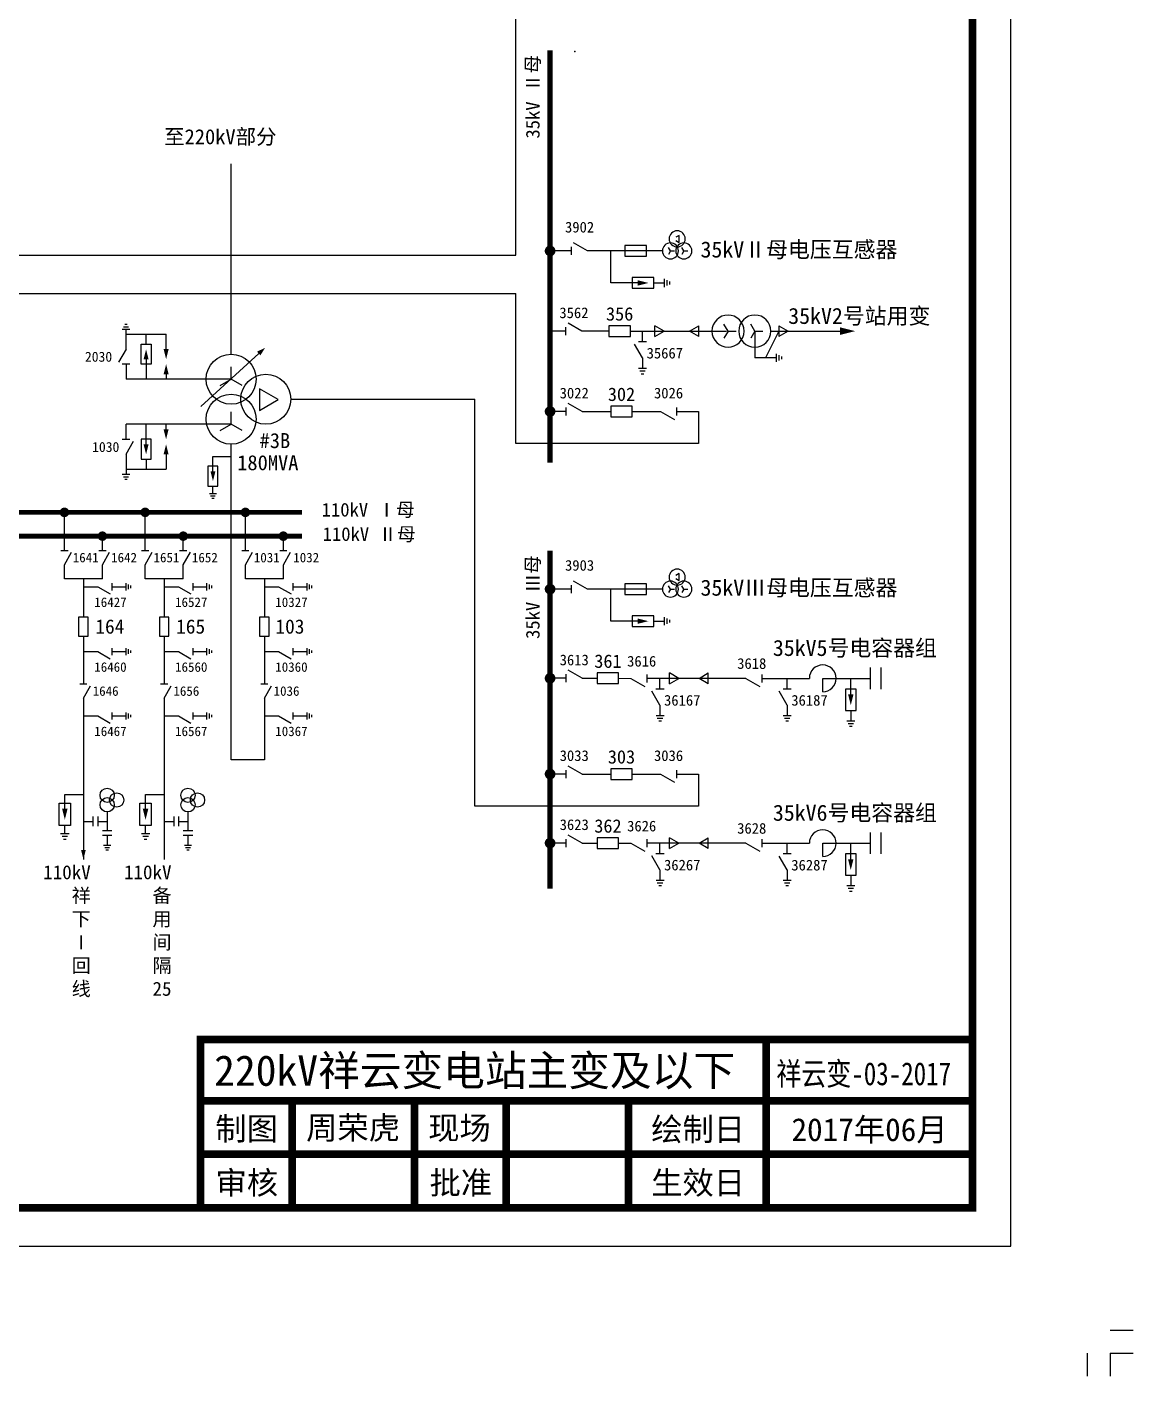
# Model space of a CAD drawing. Header units: millimetres. Extents: x -33 to 351, y -22 to 247.
# Drawn here: x 206.3 to 351, y -22 to 154.5 of the extents above; entities that cross this region are included whole.
import ezdxf
from ezdxf.enums import TextEntityAlignment as Align

# ---------------------------------------------------------------- set-up
doc = ezdxf.new("R2010")
doc.units = ezdxf.units.MM
doc.styles.get("Standard").update_dxf_attribs({"font": '', "bigfont": 'gbcbig.shx'})
doc.styles.get('Standard').set_extended_font_data('SimSun')

# ---------------------------------------------------------------- blocks, each defined once
blk = doc.blocks.new('完整图图框A4')
at = {"linetype": 'ByBlock'}
for p, q in [((348, -16), (351, -16)), ((345, -19), (345, -22)), ((348, -19), (348, -22)), ((348, -19), (351, -19))]:
    blk.add_line(p, q, dxfattribs=at)
blk.add_lwpolyline([(-5, -5), (335, -5), (335, 230), (-5, 230)], close=True, dxfattribs=at)
at = {"linetype": 'ByBlock', "const_width": 1}
blk.add_lwpolyline([(0, 0), (330, 0), (330, 225), (0, 225)], close=True, dxfattribs=at)
for points in [[(229, 0), (229, 22), (330, 22)], [(303, 0), (303, 22)], [(229, 14), (330, 14)], [(241, 0), (241, 14)], [(257, 0), (257, 14)], [(269, 0), (269, 14)], [(285, 0), (285, 14)], [(229, 7), (330, 7)]]:
    blk.add_lwpolyline(points, dxfattribs=at)
at = {"linetype": 'ByBlock'}
for s, p in [('制图', (230.94, 8.85)), ('现场', (258.78, 8.95)), ('绘制日', (287.96, 8.78)), ('审核', (230.96, 1.78)), ('批准', (258.96, 1.78)), ('生效日', (287.96, 1.78))]:
    blk.add_text(s, height=3, dxfattribs=at).set_placement(p)
at = {"linetype": 'ByBlock', "flags": 4}
blk.add_attdef('调度中心名称', text='', height=2.8, dxfattribs=at).set_placement((335, 230.76), align=Align.BOTTOM_RIGHT)
for tag, p, height in [('图纸名称', (236.85, 15.96), 4), ('编号', (306.03, 16.04), 3), ('制图', (244.3, 8.97), 3), ('现场', (272.08, 9.05), 3), ('绘制日期', (306.31, 8.73), 3), ('审核', (244.45, 1.89), 3), ('批准', (272.45, 1.89), 3), ('生效日期', (306.71, 1.73), 3)]:
    blk.add_attdef(tag, p, '', height=height, dxfattribs=at)
blk.add_attdef('页次', text='', height=3, dxfattribs=at).set_placement((327.32, -8.3), align=Align.MIDDLE_CENTER)
blk = doc.blocks.new('隔离开关')
at = {"color": 0, "linetype": 'ByBlock'}
for p, q in [((-1.5, 0), (1.1, -1.5)), ((1.5, 0.75), (1.5, -0.75))]:
    blk.add_line(p, q, dxfattribs=at)
at = {"color": 0, "linetype": 'ByBlock', "flags": 4}
blk.add_attdef('编号', text='', height=1.5, dxfattribs=at).set_placement((0.01, 2), align=Align.MIDDLE_CENTER)
blk = doc.blocks.new('断路器')
at = {"color": 0, "linetype": 'ByBlock'}
blk.add_lwpolyline([(-2, 1), (-2, -1), (2, -1), (2, 1)], close=True, dxfattribs=at)
at = {"color": 0, "linetype": 'ByBlock', "flags": 4}
blk.add_attdef('编号', text='', height=2.5, dxfattribs=at).set_placement((0, 2), align=Align.CENTER)
blk = doc.blocks.new('电容器')
at = {"color": 0, "linetype": 'ByBlock'}
for p, q in [((-1, -1), (-1, 1)), ((0, -1), (0, 1))]:
    blk.add_line(p, q, dxfattribs=at)
blk = doc.blocks.new('接地器')
at = {"color": 0, "linetype": 'ByBlock'}
for p, q in [((-1, 0.25), (-1, -0.25)), ((-0.5, 0.5), (-0.5, -0.5)), ((0, 0.75), (0, -0.75))]:
    blk.add_line(p, q, dxfattribs=at)
blk = doc.blocks.new('电压互感器')
at = {"color": 0, "linetype": 'ByBlock'}
for centre in [(0, -1.5), (-2, -2.5), (0, -3.5)]:
    blk.add_circle(centre, 1.5, dxfattribs=at)
blk = doc.blocks.new('刀闸')
at = {"color": 0, "linetype": 'ByBlock'}
for p, q in [((-1.5, 0), (1.1, -1.5)), ((1.5, 0.75), (1.5, -0.75))]:
    blk.add_line(p, q, dxfattribs=at)
at = {"color": 0, "linetype": 'ByBlock', "flags": 4}
blk.add_attdef('编号', text='', height=1.5, dxfattribs=at).set_placement((0, 1), align=Align.CENTER)
blk = doc.blocks.new('避雷器')
at = {"color": 0, "linetype": 'ByBlock'}
blk.add_line((1, 0), (2, 0), dxfattribs=at)
blk.add_lwpolyline([(-2, 1), (-2, -1), (2, -1), (2, 1)], close=True, dxfattribs=at)
blk.add_lwpolyline([(1, 0, 1, 0, 0), (-1, 0, 0, 0, 0)], format="xyseb", dxfattribs=at)
blk = doc.blocks.new('3绕组变压器2')
at = {"color": 0, "linetype": 'ByBlock', "ltscale": 0.4}
for p, q in [((0, 4), (0, 6.5)), ((-2.17, 2.75), (0, 4)), ((2.17, 2.75), (0, 4)), ((5.68, 2.1), (5.68, -2.23)), ((9.43, -0.06), (5.68, 2.1)), ((0, -5), (0, -2.5)), ((5.68, -2.23), (9.43, -0.06)), ((-2.17, -6.25), (0, -5)), ((2.17, -6.25), (0, -5))]:
    blk.add_line(p, q, dxfattribs=at)
for centre in [(0, 4), (6.93, 0), (0, -4)]:
    blk.add_circle(centre, 5, dxfattribs=at)
at = {"color": 0, "linetype": 'ByBlock', "flags": 4}
blk.add_attdef('编号', (14.86, -0.67), '', height=3, dxfattribs=at)
blk = doc.blocks.new('出线箭头')
at = {"color": 0, "linetype": 'ByBlock'}
blk.add_lwpolyline([(0, -2, 1, 0, 0), (0, 0, 0, 0, 0)], format="xyseb", dxfattribs=at)
blk = doc.blocks.new('电抗器')
at = {"color": 0, "linetype": 'ByBlock'}
for p, q in [((0, -2.5), (0, 0)), ((0, 0), (2.5, 0))]:
    blk.add_line(p, q, dxfattribs=at)
blk.add_arc((0, 0), 2.5, 270, 180, dxfattribs=at)

msp = doc.modelspace()

# ---------------------------------------------------------------- linework, layer by layer
at = {"color": 106, "linetype": 'ByBlock', "ltscale": 0.4, "extrusion": (1.22465e-16, 7.4988e-33, -1)}
for p, q in [((270.25, 124.61), (270.25, 163.28)), ((291.62, 127.2), (291.18, 126.95)), ((291.62, 126.29), (291.62, 127.2)), ((290.48, 125.17), (290.22, 125.63)), ((291.18, 126.55), (291.62, 126.29)), ((292.23, 125.17), (291.97, 125.63)), ((63.96, 124.61), (270.25, 124.61)), ((277.53, 125.17), (274.73, 125.17)), ((289.43, 125.17), (279.63, 125.17)), ((282.69, 120.98), (282.69, 125.17)), ((290.48, 125.17), (290.22, 124.72)), ((290.48, 125.17), (291.01, 125.17)), ((292.23, 125.17), (291.97, 124.72)), ((292.23, 125.17), (292.76, 125.17)), ((286.19, 120.98), (282.69, 120.98)), ((288.29, 120.98), (289.69, 120.98)), ((289.69, 120.45), (289.69, 121.5)), ((290.04, 120.63), (290.04, 121.33)), ((290.39, 120.8), (290.39, 121.15)), ((164.69, 119.6), (270.25, 119.6)), ((270.25, 99.97), (270.25, 119.6)), ((240.8, 105.77), (264.87, 105.77)), ((264.87, 52.54), (264.87, 105.77)), ((278.93, 104.17), (282.67, 104.17)), ((285.47, 104.17), (289.17, 104.17)), ((291.27, 104.17), (294.16, 104.17)), ((291.62, 82.96), (291.18, 82.71)), ((291.62, 82.05), (291.62, 82.96)), ((290.48, 80.93), (290.22, 81.38)), ((291.18, 82.3), (291.62, 82.05)), ((292.23, 80.93), (291.97, 81.38)), ((277.53, 80.93), (274.73, 80.93)), ((289.43, 80.93), (279.63, 80.93)), ((282.69, 76.74), (282.69, 80.93)), ((290.48, 80.93), (290.22, 80.48)), ((290.48, 80.93), (291.01, 80.93)), ((292.23, 80.93), (291.97, 80.48)), ((292.23, 80.93), (292.76, 80.93)), ((286.19, 76.74), (282.69, 76.74)), ((288.29, 76.74), (289.69, 76.74)), ((289.69, 76.21), (289.69, 77.26)), ((290.04, 76.39), (290.04, 77.09)), ((290.39, 76.56), (290.39, 76.91)), ((300.35, 69.26), (287.39, 69.26)), ((291.58, 69.26), (290.36, 69.96)), ((290.36, 68.56), (290.36, 69.96)), ((290.36, 68.56), (291.58, 69.26)), ((294.22, 69.26), (295.43, 69.96)), ((295.43, 68.56), (294.22, 69.26)), ((295.43, 68.56), (295.43, 69.96)), ((302.45, 69.26), (308.65, 69.26)), ((311.54, 69.26), (316.59, 69.26)), ((278.93, 56.74), (282.67, 56.74)), ((285.47, 56.74), (289.17, 56.74)), ((291.27, 56.74), (294.16, 56.74)), ((300.35, 47.7), (287.39, 47.71)), ((291.58, 47.7), (290.36, 48.4)), ((290.36, 47), (290.36, 48.4)), ((290.36, 47), (291.58, 47.7)), ((294.22, 47.7), (295.43, 48.4)), ((295.43, 47), (294.22, 47.7)), ((295.43, 47), (295.43, 48.4)), ((302.45, 47.7), (308.65, 47.7)), ((311.54, 47.7), (316.59, 47.7))]:
    msp.add_line(p, q, dxfattribs=at)
at = {"color": 0, "linetype": 'ByBlock', "ltscale": 0.4}
for p, q in [((219.25, 112.32), (219.25, 114.93)), ((219.25, 114.28), (224.49, 114.28)), ((221.87, 112.97), (221.87, 114.28)), ((224.49, 112.32), (224.49, 114.28)), ((219.25, 110.35), (219.25, 108.39)), ((221.87, 111.01), (221.87, 108.39)), ((233, 108.39), (219.25, 108.39)), ((224.49, 109.04), (224.49, 108.39)), ((233, 102.5), (219.25, 102.5)), ((219.25, 100.53), (219.25, 102.5)), ((221.87, 99.88), (221.87, 102.5)), ((224.49, 101.84), (224.49, 102.5)), ((219.25, 98.57), (219.25, 95.95)), ((221.87, 97.92), (221.87, 96.61)), ((224.49, 98.57), (224.49, 96.61)), ((219.25, 96.61), (224.49, 96.61))]:
    msp.add_line(p, q, dxfattribs=at)
at = {"color": 106, "linetype": 'ByBlock', "ltscale": 0.25, "extrusion": (1.22465e-16, 7.4988e-33, -1)}
for p, q in [((289.64, 114.67), (288.43, 115.37)), ((288.43, 113.97), (288.43, 115.37)), ((292.99, 114.67), (294.2, 115.37)), ((294.2, 113.97), (294.2, 115.37)), ((288.43, 113.97), (289.64, 114.67)), ((294.2, 113.97), (292.99, 114.67))]:
    msp.add_line(p, q, dxfattribs=at)
at = {"color": 106, "linetype": 'ByBlock', "extrusion": (1.22465e-16, 7.4988e-33, -1)}
for p, q in [((298.01, 114.68), (297.48, 115.59)), ((301.51, 114.68), (300.98, 115.59)), ((304.66, 115.38), (305.87, 114.68)), ((304.66, 115.38), (304.66, 113.98)), ((276.8, 114.67), (274.73, 114.67)), ((285.23, 114.66), (297.8, 114.68)), ((298.01, 114.68), (297.48, 113.77)), ((298.01, 114.68), (299.06, 114.68)), ((301.51, 114.68), (300.98, 113.77)), ((301.51, 114.68), (302.56, 114.68)), ((301.51, 114.68), (301.51, 111.18)), ((304.66, 114.68), (302.91, 111.18)), ((303.61, 114.68), (312.65, 114.68)), ((305.87, 114.68), (304.66, 113.98)), ((304.31, 111.18), (301.51, 111.18)), ((304.31, 111.73), (304.31, 110.68)), ((304.66, 111.53), (304.66, 110.83)), ((305.01, 111.35), (305.01, 111)), ((276.83, 104.17), (274.73, 104.17)), ((276.83, 69.27), (274.73, 69.27)), ((278.93, 69.27), (280.9, 69.27)), ((276.83, 56.74), (274.73, 56.74)), ((276.83, 47.71), (274.73, 47.71)), ((278.93, 47.71), (280.9, 47.71))]:
    msp.add_line(p, q, dxfattribs=at)
at = {"color": 106, "extrusion": (1.22465e-16, 7.4988e-33, -1)}
for p, q in [((282.43, 114.68), (278.9, 114.67)), ((294.16, 104.17), (294.16, 99.97)), ((294.16, 99.97), (270.25, 99.97)), ((283.7, 69.27), (285.29, 69.26)), ((294.16, 56.74), (294.16, 52.54)), ((294.16, 52.54), (264.87, 52.54)), ((283.7, 47.71), (285.29, 47.71))]:
    msp.add_line(p, q, dxfattribs=at)
at = {"color": 106, "linetype": 'ByBlock', "ltscale": 0.4, "extrusion": (0, 1.22465e-16, -1)}
for p, q in [((286.83, 113.27), (286.83, 114.67)), ((286.83, 111.17), (286.83, 109.77)), ((289.11, 67.86), (289.11, 69.26)), ((305.76, 67.86), (305.76, 69.26)), ((314.07, 67.16), (314.07, 69.26)), ((289.11, 65.76), (289.11, 64.36)), ((305.76, 65.76), (305.76, 64.36)), ((314.07, 65.06), (314.07, 63.66)), ((289.11, 46.31), (289.11, 47.71)), ((305.76, 46.3), (305.76, 47.7)), ((314.07, 45.6), (314.07, 47.7)), ((289.11, 44.21), (289.11, 42.81)), ((305.76, 44.2), (305.76, 42.8)), ((314.07, 43.5), (314.07, 42.1))]:
    msp.add_line(p, q, dxfattribs=at)
at = {"linetype": 'ByBlock'}
msp.add_line((229.03, 104.83), (236.61, 111.75), dxfattribs=at)
at = {"color": 106, "linetype": 'ByBlock', "extrusion": (0, 1.22465e-16, -1)}
for p, q in [((287.35, 109.77), (286.3, 109.77)), ((287.18, 109.42), (286.48, 109.42)), ((287, 109.07), (286.65, 109.07)), ((289.64, 64.36), (288.59, 64.36)), ((289.46, 64.01), (288.76, 64.01)), ((289.29, 63.66), (288.94, 63.66)), ((306.29, 64.36), (305.24, 64.36)), ((306.11, 64.01), (305.41, 64.01)), ((305.94, 63.66), (305.59, 63.66)), ((314.59, 63.66), (313.54, 63.66)), ((314.42, 63.31), (313.72, 63.31)), ((314.24, 62.96), (313.89, 62.96)), ((289.64, 42.81), (288.59, 42.81)), ((289.46, 42.46), (288.76, 42.46)), ((306.29, 42.8), (305.24, 42.8)), ((306.11, 42.45), (305.41, 42.45)), ((289.29, 42.11), (288.94, 42.11)), ((305.94, 42.1), (305.59, 42.1)), ((314.59, 42.1), (313.54, 42.1)), ((314.42, 41.75), (313.72, 41.75)), ((314.24, 41.4), (313.89, 41.4))]:
    msp.add_line(p, q, dxfattribs=at)
at = {"color": 1, "linetype": 'ByBlock', "extrusion": (0, -1.22465e-16, -1)}
for p, q in [((233, 58.59), (233, 99.88)), ((230.62, 98.26), (233, 98.26)), ((211.19, 85.99), (211.19, 90.97)), ((221.75, 85.99), (221.75, 90.97)), ((234.86, 85.99), (234.86, 90.97)), ((216.16, 85.99), (216.16, 87.86)), ((226.73, 85.99), (226.73, 87.86)), ((239.84, 85.99), (239.84, 87.86)), ((211.19, 82.26), (211.19, 84.13)), ((216.16, 82.26), (216.16, 84.13)), ((221.75, 82.26), (221.75, 84.13)), ((226.73, 82.26), (226.73, 84.13)), ((234.86, 82.26), (234.86, 84.13)), ((239.84, 82.26), (239.84, 84.13)), ((216.16, 82.26), (211.19, 82.26)), ((213.67, 82.26), (213.67, 77.29)), ((213.67, 81.23), (215.54, 81.23)), ((217.4, 81.23), (219.27, 81.23)), ((226.73, 82.26), (221.75, 82.26)), ((224.24, 82.26), (224.24, 77.29)), ((224.24, 81.23), (226.11, 81.23)), ((227.97, 81.23), (229.84, 81.23)), ((239.84, 82.26), (234.86, 82.26)), ((237.35, 82.26), (237.35, 77.29)), ((237.35, 81.23), (239.21, 81.23)), ((241.08, 81.23), (242.94, 81.23)), ((213.67, 74.8), (213.67, 68.53)), ((224.24, 74.8), (224.24, 68.53)), ((237.35, 74.8), (237.35, 68.53)), ((213.67, 72.76), (215.54, 72.76)), ((217.4, 72.76), (219.27, 72.76)), ((224.24, 72.76), (226.11, 72.76)), ((227.97, 72.76), (229.84, 72.76)), ((237.35, 72.76), (239.21, 72.76)), ((241.08, 72.76), (242.94, 72.76)), ((213.67, 66.67), (213.67, 57.39)), ((224.24, 66.67), (224.24, 57.39)), ((237.35, 66.67), (237.35, 58.59)), ((213.67, 64.34), (215.54, 64.34)), ((217.4, 64.34), (219.27, 64.34)), ((224.24, 64.34), (226.11, 64.34)), ((227.97, 64.34), (229.84, 64.34)), ((237.35, 64.34), (239.21, 64.34)), ((241.08, 64.34), (242.94, 64.34)), ((237.35, 58.59), (233, 58.59)), ((213.67, 57.39), (213.67, 45.58)), ((224.24, 57.39), (224.24, 45.58)), ((216.78, 51.79), (216.78, 49.31)), ((227.35, 51.79), (227.35, 49.31)), ((213.67, 50.55), (214.92, 50.55)), ((215.54, 50.55), (216.78, 50.55)), ((224.24, 50.55), (225.48, 50.55)), ((226.11, 50.55), (227.35, 50.55)), ((216.78, 48.68), (216.78, 47.44)), ((227.35, 48.68), (227.35, 47.44))]:
    msp.add_line(p, q, dxfattribs=at)
at = {"color": 1, "linetype": 'ByBlock'}
for p, q in [((230.62, 97), (230.62, 98.26)), ((230.62, 93.45), (230.62, 94.38)), ((211.24, 52.95), (211.24, 54.05)), ((221.8, 52.95), (221.8, 54.05)), ((211.24, 48.93), (211.24, 50.03)), ((221.8, 48.93), (221.8, 50.03))]:
    msp.add_line(p, q, dxfattribs=at)
at = {"color": 1}
for p, q in [((211.24, 54.05), (213.67, 54.05)), ((221.8, 54.05), (224.24, 54.05))]:
    msp.add_line(p, q, dxfattribs=at)
at = {"color": 106, "const_width": 0.7}
for points in [[(274.73, 151.42), (274.73, 97.47)], [(274.73, 85.98), (274.73, 41.73)]]:
    msp.add_lwpolyline(points, dxfattribs=at)
msp.add_lwpolyline([(232.99, 111.66), (233.02, 111.66), (233.02, 136.58), (233.02, 136.58)])
at = {"color": 106, "linetype": 'ByBlock', "extrusion": (1.22465e-16, 7.4988e-33, -1)}
for points, const_width in [([(-274.73, 125.52, -1), (-274.73, 124.82, -1), (-274.73, 125.52, -1)], 0.7), ([(-274.73, 114.85, -1), (-274.73, 114.5, -1), (-274.73, 114.85, -1)], 0.35), ([(-274.73, 104.52, -1), (-274.73, 103.82, -1), (-274.73, 104.52, -1)], 0.7), ([(-274.73, 104.52, -1), (-274.73, 103.82, -1), (-274.73, 104.52, -1)], 0.7), ([(-274.73, 81.28, -1), (-274.73, 80.58, -1), (-274.73, 81.28, -1)], 0.7), ([(-274.73, 69.62, -1), (-274.73, 68.92, -1), (-274.73, 69.62, -1)], 0.7), ([(-274.73, 57.09, -1), (-274.73, 56.39, -1), (-274.73, 57.09, -1)], 0.7), ([(-274.73, 48.06, -1), (-274.73, 47.36, -1), (-274.73, 48.06, -1)], 0.7)]:
    msp.add_lwpolyline(points, format="xyb", dxfattribs=dict(at, const_width=const_width))
at = {"color": 106, "linetype": 'ByBlock', "ltscale": 0.4, "extrusion": (1.22465e-16, 7.4988e-33, -1)}
for points in [[(-287.33, 124.47), (-287.33, 125.87), (-284.53, 125.87), (-284.53, 124.47)], [(-288.29, 120.28), (-288.29, 121.68), (-285.49, 121.68), (-285.49, 120.28)], [(-287.33, 80.23), (-287.33, 81.63), (-284.53, 81.63), (-284.53, 80.23)], [(-288.29, 76.04), (-288.29, 77.44), (-285.49, 77.44), (-285.49, 76.04)]]:
    msp.add_lwpolyline(points, close=True, dxfattribs=at)
for points in [[(-286.19, 120.98, 0.7, 0, 0), (-287.59, 120.98, 0, 0, 0)], [(-286.19, 76.74, 0.7, 0, 0), (-287.59, 76.74, 0, 0, 0)]]:
    msp.add_lwpolyline(points, format="xyseb", dxfattribs=at)
at = {"color": 0, "linetype": 'ByBlock'}
for points in [[(224.49, 112.32, 0.654, 0, 0), (224.49, 111.01, 0, 0, 0)], [(224.49, 109.04, 0.654, 0, 0), (224.49, 110.35, 0, 0, 0)], [(224.49, 101.84, 0.654, 0, 0), (224.49, 100.53, 0, 0, 0)], [(224.49, 98.57, 0.654, 0, 0), (224.49, 99.88, 0, 0, 0)]]:
    msp.add_lwpolyline(points, format="xyseb", dxfattribs=at)
at = {"linetype": 'ByBlock'}
msp.add_lwpolyline([(236.61, 111.75, 0.654, 0, 0), (237.44, 112.5, 0, 0, 0)], format="xyseb", dxfattribs=at)
at = {"color": 1, "const_width": 0.622}
for points in [[(242.26, 90.97), (3.83, 90.97)], [(242.26, 87.86), (3.83, 87.86)]]:
    msp.add_lwpolyline(points, dxfattribs=at)
at = {"color": 1, "linetype": 'ByBlock', "extrusion": (0, -1.22465e-16, -1), "const_width": 0.622}
for points in [[(-211.5, 90.97, -1), (-210.87, 90.97), (-211.5, 90.97, 1), (-210.87, 90.97)], [(-222.06, 90.97, -1), (-221.44, 90.97), (-222.06, 90.97, 1), (-221.44, 90.97)], [(-235.17, 90.97, -1), (-234.55, 90.97), (-235.17, 90.97, 1), (-234.55, 90.97)], [(-216.47, 87.86, -1), (-215.85, 87.86), (-216.47, 87.86, 1), (-215.85, 87.86)], [(-227.04, 87.86, -1), (-226.42, 87.86), (-227.04, 87.86, 1), (-226.42, 87.86)], [(-240.15, 87.86, -1), (-239.52, 87.86), (-240.15, 87.86, 1), (-239.52, 87.86)]]:
    msp.add_lwpolyline(points, format="xyb", dxfattribs=at)
at = {"color": 106, "linetype": 'ByBlock', "ltscale": 0.4, "extrusion": (1.22465e-16, 7.4988e-33, -1)}
for centre in [(-291.36, 126.75), (-290.48, 125.17), (-292.23, 125.17), (-292.23, 125.17), (-291.36, 82.5), (-290.48, 80.93), (-292.23, 80.93), (-292.23, 80.93)]:
    msp.add_circle(centre, 1.05, dxfattribs=at)
at = {"color": 106, "linetype": 'ByBlock', "extrusion": (1.22465e-16, 7.4988e-33, -1)}
for centre in [(-298.01, 114.68), (-301.51, 114.68)]:
    msp.add_circle(centre, 2.1, dxfattribs=at)
for p in [(277.96, 151.27), (274.73, 135.67), (274.73, 125.17), (274.73, 114.67), (274.73, 105.64), (274.73, 104.17), (274.73, 80.93), (274.73, 69.27), (274.73, 58.21), (274.73, 47.71)]:
    msp.add_point(p, dxfattribs=at)
at = {"color": 1, "extrusion": (0, -1.22465e-16, -1)}
for p in [(210.56, 90.97), (221.13, 90.97), (216.16, 87.86), (226.73, 87.86)]:
    msp.add_point(p, dxfattribs=at)
at = {"color": 1, "linetype": 'ByBlock', "extrusion": (0, -1.22465e-16, -1)}
for p in [(236.04, 90.97), (241.01, 87.86)]:
    msp.add_point(p, dxfattribs=at)

# ---------------------------------------------------------------- block references
ref = msp.add_blockref('完整图图框A4', (0, 0))
ref.add_attrib('编号', '祥云变-03-2017', (304.32, 16.04), dxfattribs={"color": 0, "linetype": 'ByBlock', "height": 3, "width": 0.8})
ref.add_attrib('绘制日期', '2017年06月', (306.31, 8.73), dxfattribs={"color": 0, "linetype": 'ByBlock', "height": 3})
ref.add_attrib('制图', '周荣虎', (242.81, 8.97), dxfattribs={"color": 0, "linetype": 'ByBlock', "height": 3})
ref.add_attrib('图纸名称', '220kV祥云变电站主变及以下', (230.77, 15.96), dxfattribs={"color": 0, "linetype": 'ByBlock', "height": 4})
at = {"color": 106, "linetype": 'ByBlock', "extrusion": (1.22465e-16, 7.4988e-33, -1)}
ref = msp.add_blockref('隔离开关', (-278.58, 125.17), dxfattribs=dict(at, xscale=-0.7000000000000028, yscale=0.7000000000000028, zscale=0.7, rotation=180))
ref.add_attrib('编号', '3902', dxfattribs={"color": 7, "height": 1.4, "flags": 4}).set_placement((278.59, 127.58), align=Align.CENTER)
at = {"color": 106, "extrusion": (1.22465e-16, 7.4988e-33, -1)}
ref = msp.add_blockref('隔离开关', (-277.85, 114.67), dxfattribs=dict(at, xscale=-0.7000000000000028, yscale=0.7000000000000028, zscale=0.7, rotation=180))
ref.add_attrib('编号', '3562', dxfattribs={"color": 7, "linetype": 'ByBlock', "height": 1.4}).set_placement((277.85, 117.08), align=Align.MIDDLE_CENTER)
ref = msp.add_blockref('断路器', (-283.83, 114.68), dxfattribs=dict(at, xscale=-0.7000000000000028, yscale=0.7000000000000028, zscale=0.7))
ref.add_attrib('编号', '356', dxfattribs={"color": 7, "linetype": 'ByBlock', "height": 1.75}).set_placement((283.83, 116.93), align=Align.MIDDLE_CENTER)
at = {"color": 0, "linetype": 'ByBlock', "yscale": 0.6544999999999987, "zscale": 0.6545, "rotation": 90}
for name, p, xscale in [('接地器', (219.25, 114.93), -0.6544999999999987), ('避雷器', (221.87, 111.66), -0.6544999999999987), ('避雷器', (221.87, 99.23), 0.6544999999999987), ('接地器', (219.25, 95.95), 0.6544999999999987)]:
    msp.add_blockref(name, p, dxfattribs=dict(at, xscale=xscale))
at = {"color": 106, "linetype": 'ByBlock', "rotation": 270}
msp.add_blockref('出线箭头', (314.65, 114.68), dxfattribs=at)
at = {"color": 106, "extrusion": (0, 1.22465e-16, -1)}
ref = msp.add_blockref('隔离开关', (-286.83, 112.22), dxfattribs=dict(at, xscale=0.6999999999999886, yscale=0.6999999999999886, zscale=0.7, rotation=90))
ref.add_attrib('编号', '35667', dxfattribs={"color": 7, "linetype": 'ByBlock', "height": 1.4}).set_placement((289.74, 111.8), align=Align.MIDDLE_CENTER)
at = {"color": 0, "linetype": 'ByBlock'}
ref = msp.add_blockref('刀闸', (219.25, 111.33), dxfattribs=dict(at, xscale=0.6544999999999987, yscale=0.6544999999999987, zscale=0.6545, rotation=270))
ref.add_attrib('编号', '2030', dxfattribs={"color": 0, "height": 1.309}).set_placement((213.87, 111.33), align=Align.MIDDLE_LEFT)
at = {"color": 0, "linetype": 'ByBlock', "lineweight": -2, "xscale": 0.6544999999999362, "yscale": 0.6544999999999987, "zscale": 0.6545}
msp.add_blockref('3绕组变压器2', (233, 105.77), dxfattribs=at)
at = {"color": 106, "extrusion": (1.22465e-16, 7.4988e-33, -1)}
ref = msp.add_blockref('隔离开关', (-277.88, 104.17), dxfattribs=dict(at, xscale=-0.7000000000000028, yscale=0.6999999999999886, zscale=0.7, rotation=180))
ref.add_attrib('编号', '3022', dxfattribs={"color": 7, "linetype": 'ByBlock', "height": 1.4}).set_placement((277.89, 106.58), align=Align.MIDDLE_CENTER)
ref = msp.add_blockref('断路器', (-284.07, 104.17), dxfattribs=dict(at, xscale=-0.7000000000000028, yscale=0.6999999999999886, zscale=0.7))
ref.add_attrib('编号', '302', dxfattribs={"color": 7, "linetype": 'ByBlock', "height": 1.75}).set_placement((284.07, 106.42), align=Align.MIDDLE_CENTER)
at = {"color": 106, "extrusion": (-1.22465e-16, 7.4988e-33, -1)}
ref = msp.add_blockref('隔离开关', (-290.22, 104.17), dxfattribs=dict(at, xscale=-0.7000000000000455, yscale=0.6999999999999886, zscale=0.7))
ref.add_attrib('编号', '3026', dxfattribs={"color": 7, "linetype": 'ByBlock', "height": 1.4}).set_placement((290.23, 106.58), align=Align.MIDDLE_CENTER)
at = {"color": 0, "linetype": 'ByBlock'}
ref = msp.add_blockref('刀闸', (219.25, 99.55), dxfattribs=dict(at, xscale=0.6544999999999987, yscale=0.6544999999999987, zscale=0.6545, rotation=90))
ref.add_attrib('编号', '1030', (214.81, 98.87), dxfattribs={"color": 0, "height": 1.309})
at = {"color": 1, "linetype": 'ByBlock'}
for name, p, xscale, yscale, zscale, rotation in [('避雷器', (230.62, 95.69), 0.6544999999999987, 0.6544999999999987, 0.6545, 90), ('接地器', (230.62, 93.45), 0.6217749999999995, 0.6217749999999995, 0.621775, 90), ('避雷器', (211.24, 51.49), -0.7314999999999987, 0.7314999999999987, 0.7314999999999999, 270), ('避雷器', (221.8, 51.49), -0.7314999999999987, 0.7314999999999987, 0.7314999999999999, 270), ('接地器', (211.24, 48.93), -0.7314999999999987, 0.7314999999999987, 0.7314999999999999, 270), ('接地器', (221.8, 48.93), -0.7314999999999987, 0.7314999999999987, 0.7314999999999999, 270)]:
    msp.add_blockref(name, p, dxfattribs=dict(at, xscale=xscale, yscale=yscale, zscale=zscale, rotation=rotation))
at = {"color": 1, "linetype": 'ByBlock', "extrusion": (0, -1.22465e-16, -1)}
ref = msp.add_blockref('隔离开关', (-211.19, 85.06), dxfattribs=dict(at, xscale=-0.6217749999999995, yscale=0.6217749999999995, zscale=0.621775, rotation=270))
ref.add_attrib('编号', '1641', dxfattribs={"color": 0, "height": 1.244}).set_placement((213.97, 85.06), align=Align.MIDDLE_CENTER)
ref = msp.add_blockref('隔离开关', (-216.16, 85.06), dxfattribs=dict(at, xscale=-0.6217749999999995, yscale=0.6217749999999995, zscale=0.621775, rotation=270))
ref.add_attrib('编号', '1642', dxfattribs={"color": 0, "height": 1.244}).set_placement((218.99, 85.06), align=Align.MIDDLE_CENTER)
ref = msp.add_blockref('隔离开关', (-221.75, 85.06), dxfattribs=dict(at, xscale=-0.6217749999999995, yscale=0.6217749999999995, zscale=0.621775, rotation=270))
ref.add_attrib('编号', '1651', dxfattribs={"color": 0, "height": 1.244}).set_placement((224.54, 85.06), align=Align.MIDDLE_CENTER)
ref = msp.add_blockref('隔离开关', (-226.73, 85.06), dxfattribs=dict(at, xscale=-0.6217749999999995, yscale=0.6217749999999995, zscale=0.621775, rotation=270))
ref.add_attrib('编号', '1652', dxfattribs={"color": 0, "height": 1.244}).set_placement((229.56, 85.06), align=Align.MIDDLE_CENTER)
ref = msp.add_blockref('隔离开关', (-234.86, 85.06), dxfattribs=dict(at, xscale=-0.6217749999999995, yscale=0.6217749999999995, zscale=0.621775, rotation=270))
ref.add_attrib('编号', '1031', dxfattribs={"color": 0, "height": 1.244}).set_placement((237.66, 85.06), align=Align.MIDDLE_CENTER)
ref = msp.add_blockref('隔离开关', (-239.84, 85.06), dxfattribs=dict(at, xscale=-0.6217749999999995, yscale=0.6217749999999995, zscale=0.621775, rotation=270))
ref.add_attrib('编号', '1032', dxfattribs={"color": 0, "height": 1.244}).set_placement((242.82, 85.06), align=Align.MIDDLE_CENTER)
at = {"color": 106, "linetype": 'ByBlock', "extrusion": (1.22465e-16, 7.4988e-33, -1)}
ref = msp.add_blockref('隔离开关', (-278.58, 80.93), dxfattribs=dict(at, xscale=-0.7000000000000028, yscale=0.6999999999999886, zscale=0.7, rotation=180))
ref.add_attrib('编号', '3903', dxfattribs={"color": 7, "height": 1.4, "flags": 4}).set_placement((278.59, 83.34), align=Align.CENTER)
at = {"color": 1, "linetype": 'ByBlock', "extrusion": (0, -1.22465e-16, -1)}
ref = msp.add_blockref('隔离开关', (-216.47, 81.23), dxfattribs=dict(at, xscale=-0.6217749999999129, yscale=0.6217749999999995, zscale=0.621775))
ref.add_attrib('编号', '16427', dxfattribs={"color": 0, "height": 1.244}).set_placement((217.21, 79.22), align=Align.MIDDLE_CENTER)
at = {"color": 1, "linetype": 'ByBlock', "extrusion": (0, -1.22465e-16, -1), "yscale": 0.6217749999999995, "zscale": 0.621775}
for name, p, xscale, rotation in [('接地器', (-219.27, 81.23), -0.6217749999999129, 180), ('接地器', (-229.84, 81.23), -0.6217749999999129, 180), ('接地器', (-242.94, 81.23), -0.6217749999999129, 180), ('接地器', (-219.27, 72.76), -0.6217749999999129, 180), ('接地器', (-229.84, 72.76), -0.6217749999999129, 180), ('接地器', (-242.94, 72.76), -0.6217749999999129, 180), ('接地器', (-219.27, 64.34), -0.6217749999999129, 180), ('接地器', (-229.84, 64.34), -0.6217749999999129, 180), ('接地器', (-242.94, 64.34), -0.6217749999999129, 180), ('电压互感器', (-216.78, 51.79), -0.6217749999999129, 180), ('电压互感器', (-227.35, 51.79), -0.6217749999999129, 180), ('电容器', (-214.92, 50.55), -0.6217749999999129, 180), ('电容器', (-225.48, 50.55), -0.6217749999999129, 180), ('电容器', (-216.78, 49.31), -0.6217749999999995, 270), ('电容器', (-227.35, 49.31), -0.6217749999999995, 270), ('出线箭头', (-213.67, 45.58), -0.6217749999999143, 180), ('接地器', (-216.78, 47.44), -0.6217749999999995, 270), ('接地器', (-227.35, 47.44), -0.6217749999999995, 270)]:
    msp.add_blockref(name, p, dxfattribs=dict(at, xscale=xscale, rotation=rotation))
at = {"color": 1, "linetype": 'ByBlock', "extrusion": (0, -1.22465e-16, -1)}
ref = msp.add_blockref('隔离开关', (-227.04, 81.23), dxfattribs=dict(at, xscale=-0.6217749999999129, yscale=0.6217749999999995, zscale=0.621775))
ref.add_attrib('编号', '16527', dxfattribs={"color": 0, "height": 1.244}).set_placement((227.78, 79.22), align=Align.MIDDLE_CENTER)
ref = msp.add_blockref('隔离开关', (-240.15, 81.23), dxfattribs=dict(at, xscale=-0.6217749999999129, yscale=0.6217749999999995, zscale=0.621775))
ref.add_attrib('编号', '10327', dxfattribs={"color": 0, "height": 1.244}).set_placement((240.89, 79.22), align=Align.MIDDLE_CENTER)
ref = msp.add_blockref('断路器', (-213.67, 76.04), dxfattribs=dict(at, xscale=-0.6217749999999995, yscale=0.6217749999999995, zscale=0.621775, rotation=90))
ref.add_attrib('编号', '164', dxfattribs={"color": 0, "height": 1.865}).set_placement((217.13, 76.04), align=Align.MIDDLE_CENTER)
ref = msp.add_blockref('断路器', (-224.24, 76.04), dxfattribs=dict(at, xscale=-0.6217749999999995, yscale=0.6217749999999995, zscale=0.621775, rotation=90))
ref.add_attrib('编号', '165', dxfattribs={"color": 0, "height": 1.865}).set_placement((227.7, 76.04), align=Align.MIDDLE_CENTER)
ref = msp.add_blockref('断路器', (-237.35, 76.04), dxfattribs=dict(at, xscale=-0.6217749999999995, yscale=0.6217749999999995, zscale=0.621775, rotation=90))
ref.add_attrib('编号', '103', dxfattribs={"color": 0, "height": 1.865}).set_placement((240.69, 76.04), align=Align.MIDDLE_CENTER)
ref = msp.add_blockref('隔离开关', (-216.47, 72.76), dxfattribs=dict(at, xscale=-0.6217749999999129, yscale=0.6217749999999995, zscale=0.621775))
ref.add_attrib('编号', '16460', dxfattribs={"color": 0, "height": 1.244}).set_placement((217.21, 70.74), align=Align.MIDDLE_CENTER)
ref = msp.add_blockref('隔离开关', (-227.04, 72.76), dxfattribs=dict(at, xscale=-0.6217749999999129, yscale=0.6217749999999995, zscale=0.621775))
ref.add_attrib('编号', '16560', dxfattribs={"color": 0, "height": 1.244}).set_placement((227.78, 70.74), align=Align.MIDDLE_CENTER)
ref = msp.add_blockref('隔离开关', (-240.15, 72.76), dxfattribs=dict(at, xscale=-0.6217749999999129, yscale=0.6217749999999995, zscale=0.621775))
ref.add_attrib('编号', '10360', dxfattribs={"color": 0, "height": 1.244}).set_placement((240.89, 70.74), align=Align.MIDDLE_CENTER)
at = {"color": 106, "extrusion": (1.22465e-16, 7.4988e-33, -1)}
ref = msp.add_blockref('隔离开关', (-277.88, 69.27), dxfattribs=dict(at, xscale=-0.7000000000000028, yscale=0.6999999999999886, zscale=0.7, rotation=180))
ref.add_attrib('编号', '3613', dxfattribs={"color": 7, "linetype": 'ByBlock', "height": 1.4}).set_placement((277.89, 71.67), align=Align.MIDDLE_CENTER)
ref = msp.add_blockref('断路器', (-282.3, 69.27), dxfattribs=dict(at, xscale=-0.7000000000000028, yscale=0.6999999999999886, zscale=0.7))
ref.add_attrib('编号', '361', dxfattribs={"color": 7, "linetype": 'ByBlock', "height": 1.75}).set_placement((282.3, 71.51), align=Align.MIDDLE_CENTER)
ref = msp.add_blockref('隔离开关', (-286.34, 69.26), dxfattribs=dict(at, xscale=-0.7000000000000028, yscale=0.6999999999999886, zscale=0.7))
ref.add_attrib('编号', '3616', (284.81, 70.8), dxfattribs={"color": 7, "linetype": 'ByBlock', "height": 1.4})
ref = msp.add_blockref('隔离开关', (-301.4, 69.26), dxfattribs=dict(at, xscale=-0.7000000000000028, yscale=0.6999999999999886, zscale=0.7))
ref.add_attrib('编号', '3618', (299.21, 70.5), dxfattribs={"color": 7, "linetype": 'ByBlock', "height": 1.4})
at = {"color": 106, "linetype": 'ByBlock', "extrusion": (1.22465e-16, 7.4988e-33, -1), "xscale": -0.7000000000000028, "yscale": 0.6999999999999886, "zscale": 0.7}
for p in [(-310.4, 69.26), (-310.4, 47.7)]:
    msp.add_blockref('电抗器', p, dxfattribs=at)
at = {"color": 106, "linetype": 'ByBlock', "extrusion": (1.22465e-16, 7.4988e-33, -1), "xscale": -1.399999999999977, "yscale": 1.399999999999977, "zscale": 1.4, "rotation": 180}
for p in [(-316.59, 69.26), (-316.59, 47.7)]:
    msp.add_blockref('电容器', p, dxfattribs=at)
at = {"color": 1, "linetype": 'ByBlock', "extrusion": (0, -1.22465e-16, -1)}
ref = msp.add_blockref('隔离开关', (-213.67, 67.6), dxfattribs=dict(at, xscale=-0.6217749999999995, yscale=0.6217749999999995, zscale=0.621775, rotation=270))
ref.add_attrib('编号', '1646', dxfattribs={"color": 0, "height": 1.244}).set_placement((216.58, 67.6), align=Align.MIDDLE_CENTER)
ref = msp.add_blockref('隔离开关', (-224.24, 67.6), dxfattribs=dict(at, xscale=-0.6217749999999995, yscale=0.6217749999999995, zscale=0.621775, rotation=270))
ref.add_attrib('编号', '1656', dxfattribs={"color": 0, "height": 1.244}).set_placement((227.14, 67.6), align=Align.MIDDLE_CENTER)
ref = msp.add_blockref('隔离开关', (-237.35, 67.6), dxfattribs=dict(at, xscale=-0.6217749999999995, yscale=0.6217749999999995, zscale=0.621775, rotation=270))
ref.add_attrib('编号', '1036', dxfattribs={"color": 0, "height": 1.244}).set_placement((240.25, 67.6), align=Align.MIDDLE_CENTER)
at = {"color": 106, "extrusion": (0, 1.22465e-16, -1)}
ref = msp.add_blockref('隔离开关', (-289.11, 66.81), dxfattribs=dict(at, xscale=0.6999999999999886, yscale=0.6999999999999886, zscale=0.7, rotation=90))
ref.add_attrib('编号', '36167', dxfattribs={"color": 7, "linetype": 'ByBlock', "height": 1.4}).set_placement((292.02, 66.39), align=Align.MIDDLE_CENTER)
ref = msp.add_blockref('隔离开关', (-305.76, 66.81), dxfattribs=dict(at, xscale=0.6999999999999886, yscale=0.6999999999999886, zscale=0.7, rotation=90))
ref.add_attrib('编号', '36187', dxfattribs={"color": 7, "linetype": 'ByBlock', "height": 1.4}).set_placement((308.67, 66.39), align=Align.MIDDLE_CENTER)
at = {"color": 106, "linetype": 'ByBlock', "extrusion": (0, 1.22465e-16, -1), "xscale": -0.6999999999999886, "yscale": 0.6999999999999886, "zscale": 0.7, "rotation": 270}
for p in [(-314.07, 66.46), (-314.07, 44.9)]:
    msp.add_blockref('避雷器', p, dxfattribs=at)
at = {"color": 1, "linetype": 'ByBlock', "extrusion": (0, -1.22465e-16, -1)}
ref = msp.add_blockref('隔离开关', (-216.47, 64.34), dxfattribs=dict(at, xscale=-0.6217749999999129, yscale=0.6217749999999995, zscale=0.621775))
ref.add_attrib('编号', '16467', dxfattribs={"color": 0, "height": 1.244}).set_placement((217.21, 62.33), align=Align.MIDDLE_CENTER)
ref = msp.add_blockref('隔离开关', (-227.04, 64.34), dxfattribs=dict(at, xscale=-0.6217749999999129, yscale=0.6217749999999995, zscale=0.621775))
ref.add_attrib('编号', '16567', dxfattribs={"color": 0, "height": 1.244}).set_placement((227.78, 62.33), align=Align.MIDDLE_CENTER)
ref = msp.add_blockref('隔离开关', (-240.15, 64.34), dxfattribs=dict(at, xscale=-0.6217749999999129, yscale=0.6217749999999995, zscale=0.621775))
ref.add_attrib('编号', '10367', dxfattribs={"color": 0, "height": 1.244}).set_placement((240.89, 62.33), align=Align.MIDDLE_CENTER)
at = {"color": 106, "extrusion": (1.22465e-16, 7.4988e-33, -1)}
ref = msp.add_blockref('隔离开关', (-277.88, 56.74), dxfattribs=dict(at, xscale=-0.7000000000000028, yscale=0.6999999999999886, zscale=0.7, rotation=180))
ref.add_attrib('编号', '3033', dxfattribs={"color": 7, "linetype": 'ByBlock', "height": 1.4}).set_placement((277.89, 59.15), align=Align.MIDDLE_CENTER)
ref = msp.add_blockref('断路器', (-284.07, 56.74), dxfattribs=dict(at, xscale=-0.7000000000000028, yscale=0.6999999999999886, zscale=0.7))
ref.add_attrib('编号', '303', dxfattribs={"color": 7, "linetype": 'ByBlock', "height": 1.75}).set_placement((284.07, 58.99), align=Align.MIDDLE_CENTER)
at = {"color": 106, "extrusion": (-1.22465e-16, 7.4988e-33, -1)}
ref = msp.add_blockref('隔离开关', (-290.22, 56.74), dxfattribs=dict(at, xscale=-0.7000000000000455, yscale=0.6999999999999886, zscale=0.7))
ref.add_attrib('编号', '3036', dxfattribs={"color": 7, "linetype": 'ByBlock', "height": 1.4}).set_placement((290.23, 59.15), align=Align.MIDDLE_CENTER)
at = {"color": 106, "extrusion": (1.22465e-16, 7.4988e-33, -1)}
ref = msp.add_blockref('隔离开关', (-277.88, 47.71), dxfattribs=dict(at, xscale=-0.7000000000000028, yscale=0.6999999999999886, zscale=0.7, rotation=180))
ref.add_attrib('编号', '3623', dxfattribs={"color": 7, "linetype": 'ByBlock', "height": 1.4}).set_placement((277.89, 50.12), align=Align.MIDDLE_CENTER)
ref = msp.add_blockref('断路器', (-282.3, 47.71), dxfattribs=dict(at, xscale=-0.7000000000000028, yscale=0.6999999999999886, zscale=0.7))
ref.add_attrib('编号', '362', dxfattribs={"color": 7, "linetype": 'ByBlock', "height": 1.75}).set_placement((282.3, 49.95), align=Align.MIDDLE_CENTER)
ref = msp.add_blockref('隔离开关', (-286.34, 47.71), dxfattribs=dict(at, xscale=-0.7000000000000028, yscale=0.6999999999999886, zscale=0.7))
ref.add_attrib('编号', '3626', (284.81, 49.24), dxfattribs={"color": 7, "linetype": 'ByBlock', "height": 1.4})
ref = msp.add_blockref('隔离开关', (-301.4, 47.7), dxfattribs=dict(at, xscale=-0.7000000000000028, yscale=0.6999999999999886, zscale=0.7))
ref.add_attrib('编号', '3628', (299.21, 48.94), dxfattribs={"color": 7, "linetype": 'ByBlock', "height": 1.4})
at = {"color": 106, "extrusion": (0, 1.22465e-16, -1)}
ref = msp.add_blockref('隔离开关', (-289.11, 45.26), dxfattribs=dict(at, xscale=0.6999999999999886, yscale=0.6999999999999886, zscale=0.7, rotation=90))
ref.add_attrib('编号', '36267', dxfattribs={"color": 7, "linetype": 'ByBlock', "height": 1.4}).set_placement((292.02, 44.84), align=Align.MIDDLE_CENTER)
ref = msp.add_blockref('隔离开关', (-305.76, 45.25), dxfattribs=dict(at, xscale=0.6999999999999886, yscale=0.6999999999999886, zscale=0.7, rotation=90))
ref.add_attrib('编号', '36287', dxfattribs={"color": 7, "linetype": 'ByBlock', "height": 1.4}).set_placement((308.67, 44.83), align=Align.MIDDLE_CENTER)

# ---------------------------------------------------------------- texts
for s, p in [('35kV Ⅱ母', (273.35, 139.87)), ('35kV Ⅲ母', (273.35, 74.42))]:
    msp.add_text(s, height=1.785, rotation=90).set_placement(p)
for s, height, p in [('至220kV部分', 1.964, (224.23, 139.13)), ('35kVⅡ母电压互感器', 2.1, (294.41, 124.31)), ('35kV2号站用变', 2.1, (305.89, 115.62)), ('#3B', 1.964, (236.72, 99.38)), ('180MVA', 1.964, (233.79, 96.49)), ('110kV Ⅰ母', 1.785, (244.85, 90.43)), ('110kV Ⅱ母', 1.785, (244.98, 87.24)), ('35kVⅢ母电压互感器', 2.1, (294.41, 80.07)), ('35kV5号电容器组', 2.1, (303.88, 72.19)), ('35kV6号电容器组', 2.1, (303.88, 50.63))]:
    msp.add_text(s, height=height).set_placement(p)
at = {"char_height": 1.829, "width": 1.7891, "attachment_point": 3}
for s, insert in [('110kV祥下Ⅰ回线', (214.63, 44.81)), ('110kV\\P备用间隔\\P25', (225.2, 44.81))]:
    msp.add_mtext(s, dxfattribs=dict(at, insert=insert))

doc.saveas('drawing.dxf')
